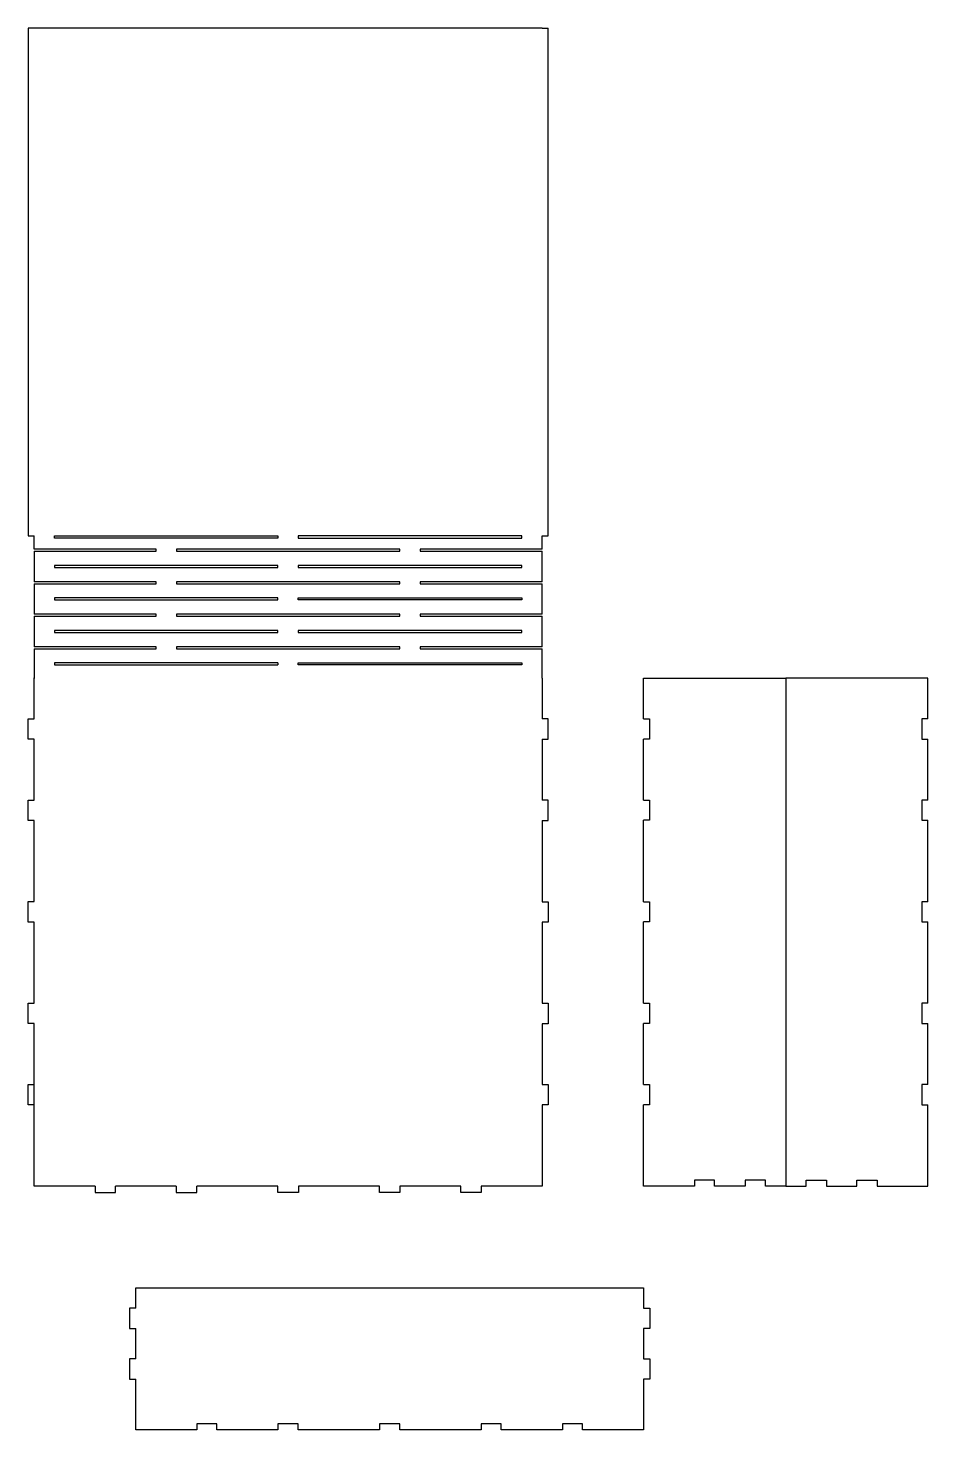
# Model space of a CAD drawing. Header units: millimetres. Extents: x -3 to 440, y -370 to 320.
import ezdxf

# ---------------------------------------------------------------- set-up
doc = ezdxf.new("R2010")
doc.units = ezdxf.units.MM
doc.header["$MEASUREMENT"] = 0
doc.layers.add('Caja Silla v6_Sketch1', color=7, linetype='Continuous')

msp = doc.modelspace()

# ---------------------------------------------------------------- linework, layer by layer
at = {"layer": 'Caja Silla v6_Sketch1'}
for p, q in [((0, 320), (-3.05, 320)), ((-3.05, 320), (-3.05, 70)), ((250, 320), (0, 320)), ((250, 320), (253.05, 320)), ((253.05, 70), (253.05, 320)), ((-3.05, 70), (0, 70)), ((0, 63.5), (0, 70)), ((10, 70), (120, 70)), ((10, 69), (10, 70)), ((120, 69), (10, 69)), ((120, 70), (120, 69)), ((130, 70), (130, 69)), ((240, 70), (130, 70)), ((130, 69), (240, 69)), ((240, 69), (240, 70)), ((250, 63.5), (250, 70)), ((250, 70), (253.05, 70)), ((60, 63.5), (0, 63.5)), ((0, 62.5), (0, 47.5)), ((0, 62.5), (60, 62.5)), ((60, 62.5), (60, 63.5)), ((70, 63.5), (70, 62.5)), ((180, 63.5), (70, 63.5)), ((70, 62.5), (180, 62.5)), ((180, 62.5), (180, 63.5)), ((190, 63.5), (190, 62.5)), ((250, 63.5), (190, 63.5)), ((190, 62.5), (250, 62.5)), ((250, 47.5), (250, 62.5)), ((120, 55.5), (10, 55.5)), ((10, 55.5), (10, 54.5)), ((120, 54.5), (120, 55.5)), ((240, 55.5), (130, 55.5)), ((130, 55.5), (130, 54.5)), ((240, 54.5), (240, 55.5)), ((10, 54.5), (120, 54.5)), ((130, 54.5), (240, 54.5)), ((60, 47.5), (0, 47.5)), ((0, 46.5), (0, 31.5)), ((0, 46.5), (60, 46.5)), ((60, 46.5), (60, 47.5)), ((70, 47.5), (70, 46.5)), ((180, 47.5), (70, 47.5)), ((70, 46.5), (180, 46.5)), ((180, 46.5), (180, 47.5)), ((250, 47.5), (190, 47.5)), ((190, 47.5), (190, 46.5)), ((190, 46.5), (250, 46.5)), ((250, 31.5), (250, 46.5)), ((120, 39.5), (10, 39.5)), ((10, 39.5), (10, 38.5)), ((10, 38.5), (120, 38.5)), ((120, 38.5), (120, 39.5)), ((130, 38.5), (130, 39.5)), ((130, 39.5), (240, 39.5)), ((240, 38.5), (130, 38.5)), ((240, 39.5), (240, 38.5)), ((60, 31.5), (0, 31.5)), ((0, 30.5), (60, 30.5)), ((0, 30.5), (0, 15.5)), ((60, 30.5), (60, 31.5)), ((180, 31.5), (70, 31.5)), ((70, 31.5), (70, 30.5)), ((70, 30.5), (180, 30.5)), ((180, 30.5), (180, 31.5)), ((190, 31.5), (190, 30.5)), ((250, 31.5), (190, 31.5)), ((190, 30.5), (250, 30.5)), ((250, 15.5), (250, 30.5)), ((120, 23.5), (10, 23.5)), ((10, 23.5), (10, 22.5)), ((10, 22.5), (120, 22.5)), ((120, 22.5), (120, 23.5)), ((130, 23.5), (130, 22.5)), ((240, 23.5), (130, 23.5)), ((130, 22.5), (240, 22.5)), ((240, 22.5), (240, 23.5)), ((60, 15.5), (0, 15.5)), ((0, 14.5), (60, 14.5)), ((0, 14.5), (0, 0)), ((60, 14.5), (60, 15.5)), ((70, 15.5), (70, 14.5)), ((180, 15.5), (70, 15.5)), ((70, 14.5), (180, 14.5)), ((180, 14.5), (180, 15.5)), ((250, 15.5), (190, 15.5)), ((190, 15.5), (190, 14.5)), ((190, 14.5), (250, 14.5)), ((250, 0), (250, 14.5)), ((10, 7.5), (10, 6.5)), ((120, 7.5), (10, 7.5)), ((120, 7.5), (120, 6.5)), ((130, 6.5), (130, 7.5)), ((130, 7.5), (240, 7.5)), ((240, 7.5), (240, 6.5)), ((0, -19.95), (0, 0)), ((10, 6.5), (120, 6.5)), ((240, 6.5), (130, 6.5)), ((250, 0), (250, -19.95)), ((300, -20), (300, 0)), ((300, 0), (370, 0)), ((300, 0), (370, 0)), ((370, 0), (370, -250)), ((370, 0), (370, -250)), ((370, 0), (370, -250)), ((440, 0), (370, 0)), ((370, 0), (370, -250)), ((440, 0), (370, 0)), ((440, -20), (440, 0)), ((-3.05, -30), (-3.05, -19.95)), ((-3.05, -19.95), (0, -19.95)), ((253.05, -19.95), (250, -19.95)), ((253.05, -30), (253.05, -19.95)), ((300, -20), (302.95, -20)), ((302.95, -20), (302.95, -29.95)), ((440, -20), (437.05, -20)), ((437.05, -20), (437.05, -29.95)), ((0, -30), (-3.05, -30)), ((0, -59.95), (0, -30)), ((250, -30), (253.05, -30)), ((250, -30), (250, -59.95)), ((302.95, -29.95), (300, -29.95)), ((300, -60), (300, -29.95)), ((437.05, -29.95), (440, -29.95)), ((440, -60), (440, -29.95)), ((-3.05, -70), (-3.05, -59.95)), ((-3.05, -59.95), (0, -59.95)), ((253.05, -59.95), (250, -59.95)), ((253.05, -70), (253.05, -59.95)), ((300, -60), (302.95, -60)), ((302.95, -60), (302.95, -69.95)), ((440, -60), (437.05, -60)), ((437.05, -60), (437.05, -69.95)), ((0, -70), (-3.05, -70)), ((0, -109.95), (0, -70)), ((250, -70), (253.05, -70)), ((250, -70), (250, -110)), ((302.95, -69.95), (300, -69.95)), ((300, -110), (300, -69.95)), ((437.05, -69.95), (440, -69.95)), ((440, -110), (440, -69.95)), ((-3.05, -120), (-3.05, -109.95)), ((-3.05, -109.95), (0, -109.95)), ((250, -110), (253.05, -110)), ((253.05, -110), (253.05, -120.05)), ((300, -110), (302.95, -110)), ((302.95, -110), (302.95, -119.95)), ((440, -110), (437.05, -110)), ((437.05, -110), (437.05, -119.95)), ((0, -120), (-3.05, -120)), ((0, -159.95), (0, -120)), ((250, -120.05), (250, -160)), ((253.05, -120.05), (250, -120.05)), ((302.95, -119.95), (300, -119.95)), ((300, -160), (300, -119.95)), ((437.05, -119.95), (440, -119.95)), ((440, -160), (440, -119.95)), ((-3.05, -159.95), (0, -159.95)), ((-3.05, -170), (-3.05, -159.95)), ((250, -160), (253.05, -160)), ((253.05, -160), (253.05, -170.05)), ((300, -160), (302.95, -160)), ((302.95, -160), (302.95, -169.95)), ((440, -160), (437.05, -160)), ((437.05, -160), (437.05, -169.95)), ((0, -170), (-3.05, -170)), ((0, -250), (0, -170)), ((250, -170.05), (250, -200)), ((253.05, -170.05), (250, -170.05)), ((302.95, -169.95), (300, -169.95)), ((300, -200), (300, -169.95)), ((437.05, -169.95), (440, -169.95)), ((440, -200), (440, -169.95)), ((-3.05, -199.95), (0, -199.95)), ((-3.05, -210), (-3.05, -199.95)), ((250, -200), (253.05, -200)), ((253.05, -200), (253.05, -210.05)), ((300, -200), (302.95, -200)), ((302.95, -200), (302.95, -209.95)), ((437.05, -200), (437.05, -209.95)), ((440, -200), (437.05, -200)), ((0, -210), (-3.05, -210)), ((253.05, -210.05), (250, -210.05)), ((250, -210.05), (250, -250)), ((302.95, -209.95), (300, -209.95)), ((300, -250), (300, -209.95)), ((437.05, -209.95), (440, -209.95)), ((440, -250), (440, -209.95)), ((325, -247.05), (325, -250)), ((334.95, -247.05), (325, -247.05)), ((334.95, -250), (334.95, -247.05)), ((359.95, -247.05), (350, -247.05)), ((350, -247.05), (350, -250)), ((359.95, -250), (359.95, -247.05)), ((380.05, -247.05), (390, -247.05)), ((380.05, -250), (380.05, -247.05)), ((390, -247.05), (390, -250)), ((405.05, -250), (405.05, -247.05)), ((405.05, -247.05), (415, -247.05)), ((415, -247.05), (415, -250)), ((29.95, -250), (0, -250)), ((29.95, -250), (29.95, -253.05)), ((29.95, -253.05), (40, -253.05)), ((40, -253.05), (40, -250)), ((69.95, -250), (40, -250)), ((69.95, -250), (69.95, -253.05)), ((69.95, -253.05), (80, -253.05)), ((80, -253.05), (80, -250)), ((120, -250), (80, -250)), ((120, -253.05), (120, -250)), ((130.05, -253.05), (120, -253.05)), ((130.05, -250), (130.05, -253.05)), ((170, -250), (130.05, -250)), ((170, -253.05), (170, -250)), ((180.05, -253.05), (170, -253.05)), ((180.05, -250), (180.05, -253.05)), ((210, -250), (180.05, -250)), ((210, -253.05), (210, -250)), ((220.05, -253.05), (210, -253.05)), ((220.05, -250), (220.05, -253.05)), ((250, -250), (220.05, -250)), ((325, -250), (300, -250)), ((350, -250), (334.95, -250)), ((370, -250), (359.95, -250)), ((370, -250), (380.05, -250)), ((390, -250), (405.05, -250)), ((415, -250), (440, -250)), ((50, -300), (300, -300)), ((50, -310), (50, -300)), ((300, -300), (300, -310)), ((50, -310), (46.95, -310)), ((46.95, -310), (46.95, -320.05)), ((300, -310), (303.05, -310)), ((303.05, -310), (303.05, -320.05)), ((46.95, -320.05), (50, -320.05)), ((50, -335), (50, -320.05)), ((303.05, -320.05), (300, -320.05)), ((300, -320.05), (300, -335)), ((50, -335), (46.95, -335)), ((46.95, -335), (46.95, -345.05)), ((300, -335), (303.05, -335)), ((303.05, -335), (303.05, -345.05)), ((46.95, -345.05), (50, -345.05)), ((50, -370), (50, -345.05)), ((303.05, -345.05), (300, -345.05)), ((300, -345.05), (300, -370)), ((80, -370), (50, -370)), ((89.95, -367.05), (80, -367.05)), ((80, -367.05), (80, -370)), ((89.95, -370), (89.95, -367.05)), ((120, -370), (89.95, -370)), ((129.95, -367.05), (120, -367.05)), ((120, -367.05), (120, -370)), ((129.95, -370), (129.95, -367.05)), ((170, -370), (129.95, -370)), ((170, -367.05), (170, -370)), ((179.95, -367.05), (170, -367.05)), ((179.95, -370), (179.95, -367.05)), ((220, -370), (179.95, -370)), ((229.95, -367.05), (220, -367.05)), ((220, -367.05), (220, -370)), ((229.95, -370), (229.95, -367.05)), ((260, -370), (229.95, -370)), ((260, -367.05), (260, -370)), ((269.95, -367.05), (260, -367.05)), ((269.95, -370), (269.95, -367.05)), ((300, -370), (269.95, -370))]:
    msp.add_line(p, q, dxfattribs=at)
msp.add_point((0, 0), dxfattribs=at)

doc.saveas('drawing.dxf')
